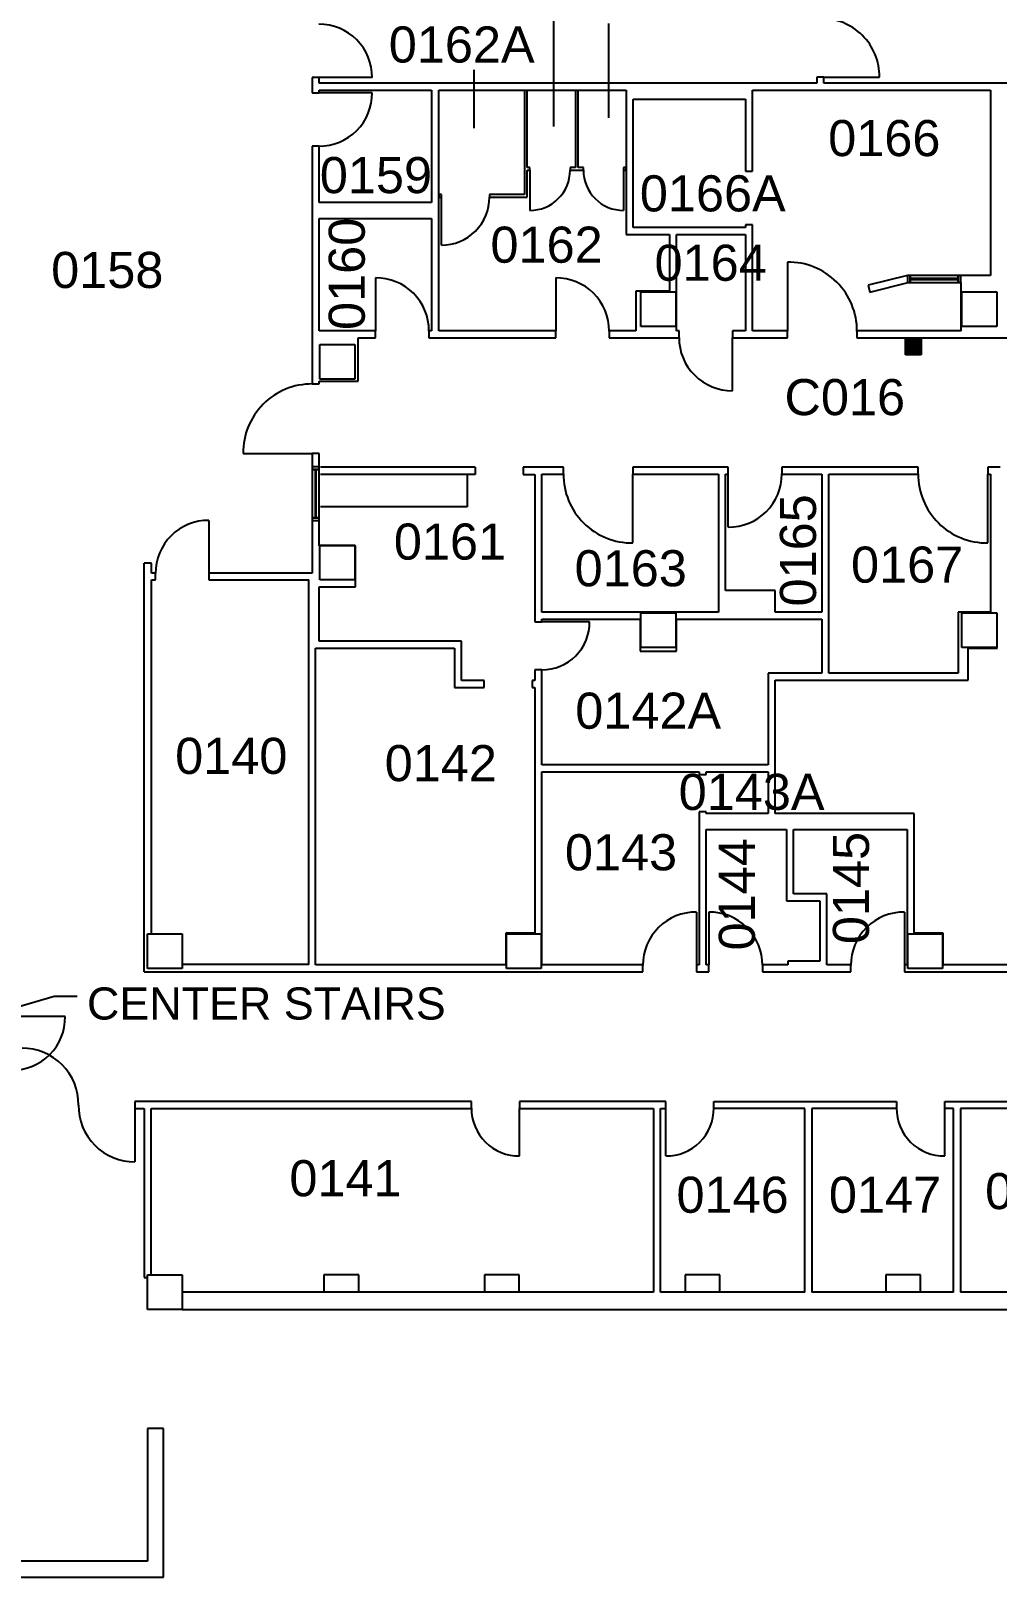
# Model space of a CAD drawing. Extents: x -207 to 5491, y -6091 to -2751.
# Drawn here: x 3679 to 4402, y -4676 to -3520 of the extents above; entities that cross this region are included whole.
import ezdxf

# ---------------------------------------------------------------- set-up
doc = ezdxf.new("R2010")
doc.units = 0
doc.header["$MEASUREMENT"] = 0
for name, color, linetype in [('A-ANNO-RNUM', 4, 'CONTINUOUS'), ('A-ANNO-TEXT-STAIR', 4, 'CONTINUOUS'), ('A-DOOR', 2, 'CONTINUOUS'), ('A-FLOR-CASE', 3, 'CONTINUOUS'), ('A-GLAZ', 2, 'CONTINUOUS'), ('A-WALL-FULL', 6, 'CONTINUOUS'), ('S-COLS', 5, 'CONTINUOUS'), ('X-MEDGAS', 5, 'CONTINUOUS')]:
    doc.layers.add(name, color=color, linetype=linetype)
doc.styles.add('ARIAL', font='arial.ttf')
doc.dimstyles.new('DIM-96', dxfattribs={"dimscale": 96, "dimtxt": 0.18, "dimasz": 0.18, "dimexe": 0.18, "dimexo": 0.0625, "dimgap": 0.09, "dimtad": 0, "dimtih": 1, "dimtoh": 1, "dimdec": 4, "dimzin": 0, "dimdsep": 46, "dimlunit": 4, "dimtxsty": 'Standard', "dimcen": 0.09, "dimadec": 0, "dimazin": 0, "dimtfac": 1, "dimtdec": 4, "dimtofl": 0, "dimtmove": 2, "dimatfit": 3, "dimfxl": 1, "dimtolj": 1, "dimtzin": 0, "dimarcsym": 0})

# ---------------------------------------------------------------- blocks, each defined once
blk = doc.blocks.new('FIREPULL')
at = {"layer": 'X-MEDGAS'}
for p, q in [((-5.9, 0), (-5.9, 11.8)), ((-5.9, 11.8), (5.9, 11.8)), ((-5.9, 0), (-5.9, 11.8)), ((-5.9, 0), (-5.9, 11.8)), ((-5.8, 0), (-5.8, 11.8)), ((-5.8, 0), (-5.8, 11.8)), ((-5.8, 0), (-5.8, 11.8)), ((-5.7, 0), (-5.7, 11.8)), ((-5.7, 0), (-5.7, 11.8)), ((-5.7, 0), (-5.7, 11.8)), ((-5.7, 0), (-5.7, 11.8)), ((-5.6, 0), (-5.6, 11.8)), ((-5.6, 0), (-5.6, 11.8)), ((-5.6, 0), (-5.6, 11.8)), ((-5.5, 0), (-5.5, 11.8)), ((-5.5, 0), (-5.5, 11.8)), ((-5.5, 0), (-5.5, 11.8)), ((-5.4, 0), (-5.4, 11.8)), ((-5.4, 0), (-5.4, 11.8)), ((-5.4, 0), (-5.4, 11.8)), ((-5.3, 0), (-5.3, 11.8)), ((-5.3, 0), (-5.3, 11.8)), ((-5.3, 0), (-5.3, 11.8)), ((-5.2, 0), (-5.2, 11.8)), ((-5.2, 0), (-5.2, 11.8)), ((-5.2, 0), (-5.2, 11.8)), ((-5.2, 0), (-5.2, 11.8)), ((-5.1, 0), (-5.1, 11.8)), ((-5.1, 0), (-5.1, 11.8)), ((-5.1, 0), (-5.1, 11.8)), ((-5, 0), (-5, 11.8)), ((-5, 0), (-5, 11.8)), ((-5, 0), (-5, 11.8)), ((-4.9, 0), (-4.9, 11.8)), ((-4.9, 0), (-4.9, 11.8)), ((-4.9, 0), (-4.9, 11.8)), ((-4.8, 0), (-4.8, 11.8)), ((-4.8, 0), (-4.8, 11.8)), ((-4.8, 0), (-4.8, 11.8)), ((-4.7, 0), (-4.7, 11.8)), ((-4.7, 0), (-4.7, 11.8)), ((-4.7, 0), (-4.7, 11.8)), ((-4.7, 0), (-4.7, 11.8)), ((-4.6, 0), (-4.6, 11.8)), ((-4.6, 0), (-4.6, 11.8)), ((-4.6, 0), (-4.6, 11.8)), ((-4.5, 0), (-4.5, 11.8)), ((-4.5, 0), (-4.5, 11.8)), ((-4.5, 0), (-4.5, 11.8)), ((-4.4, 0), (-4.4, 11.8)), ((-4.4, 0), (-4.4, 11.8)), ((-4.4, 0), (-4.4, 11.8)), ((-4.3, 0), (-4.3, 11.8)), ((-4.3, 0), (-4.3, 11.8)), ((-4.3, 0), (-4.3, 11.8)), ((-4.2, 0), (-4.2, 11.8)), ((-4.2, 0), (-4.2, 11.8)), ((-4.2, 0), (-4.2, 11.8)), ((-4.2, 0), (-4.2, 11.8)), ((-4.1, 0), (-4.1, 11.8)), ((-4.1, 0), (-4.1, 11.8)), ((-4.1, 0), (-4.1, 11.8)), ((-4, 0), (-4, 11.8)), ((-4, 0), (-4, 11.8)), ((-4, 0), (-4, 11.8)), ((-3.9, 0), (-3.9, 11.8)), ((-3.9, 0), (-3.9, 11.8)), ((-3.9, 0), (-3.9, 11.8)), ((-3.8, 0), (-3.8, 11.8)), ((-3.8, 0), (-3.8, 11.8)), ((-3.8, 0), (-3.8, 11.8)), ((-3.7, 0), (-3.7, 11.8)), ((-3.7, 0), (-3.7, 11.8)), ((-3.7, 0), (-3.7, 11.8)), ((-3.7, 0), (-3.7, 11.8)), ((-3.6, 0), (-3.6, 11.8)), ((-3.6, 0), (-3.6, 11.8)), ((-3.6, 0), (-3.6, 11.8)), ((-3.5, 0), (-3.5, 11.8)), ((-3.5, 0), (-3.5, 11.8)), ((-3.5, 0), (-3.5, 11.8)), ((-3.4, 0), (-3.4, 11.8)), ((-3.4, 0), (-3.4, 11.8)), ((-3.4, 0), (-3.4, 11.8)), ((-3.3, 0), (-3.3, 11.8)), ((-3.3, 0), (-3.3, 11.8)), ((-3.3, 0), (-3.3, 11.8)), ((-3.2, 0), (-3.2, 11.8)), ((-3.2, 0), (-3.2, 11.8)), ((-3.2, 0), (-3.2, 11.8)), ((-3.2, 0), (-3.2, 11.8)), ((-3.1, 0), (-3.1, 11.8)), ((-3.1, 0), (-3.1, 11.8)), ((-3.1, 0), (-3.1, 11.8)), ((-3, 0), (-3, 11.8)), ((-3, 0), (-3, 11.8)), ((-3, 0), (-3, 11.8)), ((-2.9, 0), (-2.9, 11.8)), ((-2.9, 0), (-2.9, 11.8)), ((-2.9, 0), (-2.9, 11.8)), ((-2.8, 0), (-2.8, 11.8)), ((-2.8, 0), (-2.8, 11.8)), ((-2.8, 0), (-2.8, 11.8)), ((-2.7, 0), (-2.7, 11.8)), ((-2.7, 0), (-2.7, 11.8)), ((-2.7, 0), (-2.7, 11.8)), ((-2.7, 0), (-2.7, 11.8)), ((-2.6, 0), (-2.6, 11.8)), ((-2.6, 0), (-2.6, 11.8)), ((-2.6, 0), (-2.6, 11.8)), ((-2.5, 0), (-2.5, 11.8)), ((-2.5, 0), (-2.5, 11.8)), ((-2.5, 0), (-2.5, 11.8)), ((-2.4, 0), (-2.4, 11.8)), ((-2.4, 0), (-2.4, 11.8)), ((-2.4, 0), (-2.4, 11.8)), ((-2.3, 0), (-2.3, 11.8)), ((-2.3, 0), (-2.3, 11.8)), ((-2.3, 0), (-2.3, 11.8)), ((-2.2, 0), (-2.2, 11.8)), ((-2.2, 0), (-2.2, 11.8)), ((-2.2, 0), (-2.2, 11.8)), ((-2.2, 0), (-2.2, 11.8)), ((-2.1, 0), (-2.1, 11.8)), ((-2.1, 0), (-2.1, 11.8)), ((-2.1, 0), (-2.1, 11.8)), ((-2, 0), (-2, 11.8)), ((-2, 0), (-2, 11.8)), ((-2, 0), (-2, 11.8)), ((-1.9, 0), (-1.9, 11.8)), ((-1.9, 0), (-1.9, 11.8)), ((-1.9, 0), (-1.9, 11.8)), ((-1.8, 0), (-1.8, 11.8)), ((-1.8, 0), (-1.8, 11.8)), ((-1.8, 0), (-1.8, 11.8)), ((-1.7, 0), (-1.7, 11.8)), ((-1.7, 0), (-1.7, 11.8)), ((-1.7, 0), (-1.7, 11.8)), ((-1.7, 0), (-1.7, 11.8)), ((-1.6, 0), (-1.6, 11.8)), ((-1.6, 0), (-1.6, 11.8)), ((-1.6, 0), (-1.6, 11.8)), ((-1.5, 0), (-1.5, 11.8)), ((-1.5, 0), (-1.5, 11.8)), ((-1.5, 0), (-1.5, 11.8)), ((-1.4, 0), (-1.4, 11.8)), ((-1.4, 0), (-1.4, 11.8)), ((-1.4, 0), (-1.4, 11.8)), ((-1.3, 0), (-1.3, 11.8)), ((-1.3, 0), (-1.3, 11.8)), ((-1.3, 0), (-1.3, 11.8)), ((-1.2, 0), (-1.2, 11.8)), ((-1.2, 0), (-1.2, 11.8)), ((-1.2, 0), (-1.2, 11.8)), ((-1.2, 0), (-1.2, 11.8)), ((-1.1, 0), (-1.1, 11.8)), ((-1.1, 0), (-1.1, 11.8)), ((-1.1, 0), (-1.1, 11.8)), ((-1, 0), (-1, 11.8)), ((-1, 0), (-1, 11.8)), ((-1, 0), (-1, 11.8)), ((-0.9, 0), (-0.9, 11.8)), ((-0.9, 0), (-0.9, 11.8)), ((-0.9, 0), (-0.9, 11.8)), ((-0.8, 0), (-0.8, 11.8)), ((-0.8, 0), (-0.8, 11.8)), ((-0.8, 0), (-0.8, 11.8)), ((-0.7, 0), (-0.7, 11.8)), ((-0.7, 0), (-0.7, 11.8)), ((-0.7, 0), (-0.7, 11.8)), ((-0.7, 0), (-0.7, 11.8)), ((-0.6, 0), (-0.6, 11.8)), ((-0.6, 0), (-0.6, 11.8)), ((-0.6, 0), (-0.6, 11.8)), ((-0.5, 0), (-0.5, 11.8)), ((-0.5, 0), (-0.5, 11.8)), ((-0.5, 0), (-0.5, 11.8)), ((-0.4, 0), (-0.4, 11.8)), ((-0.4, 0), (-0.4, 11.8)), ((-0.4, 0), (-0.4, 11.8)), ((-0.3, 0), (-0.3, 11.8)), ((-0.3, 0), (-0.3, 11.8)), ((-0.3, 0), (-0.3, 11.8)), ((-0.2, 0), (-0.2, 11.8)), ((-0.2, 0), (-0.2, 11.8)), ((-0.2, 0), (-0.2, 11.8)), ((-0.2, 0), (-0.2, 11.8)), ((-0.1, 0), (-0.1, 11.8)), ((-0.1, 0), (-0.1, 11.8)), ((-0.1, 0), (-0.1, 11.8)), ((0, 0), (0, 11.8)), ((0, 0), (0, 11.8)), ((0, 0), (0, 11.8)), ((0.1, 0), (0.1, 11.8)), ((0.1, 0), (0.1, 11.8)), ((0.1, 0), (0.1, 11.8)), ((0.2, 0), (0.2, 11.8)), ((0.2, 0), (0.2, 11.8)), ((0.2, 0), (0.2, 11.8)), ((0.3, 0), (0.3, 11.8)), ((0.3, 0), (0.3, 11.8)), ((0.3, 0), (0.3, 11.8)), ((0.3, 0), (0.3, 11.8)), ((0.4, 0), (0.4, 11.8)), ((0.4, 0), (0.4, 11.8)), ((0.4, 0), (0.4, 11.8)), ((0.5, 0), (0.5, 11.8)), ((0.5, 0), (0.5, 11.8)), ((0.5, 0), (0.5, 11.8)), ((0.6, 0), (0.6, 11.8)), ((0.6, 0), (0.6, 11.8)), ((0.6, 0), (0.6, 11.8)), ((0.7, 0), (0.7, 11.8)), ((0.7, 0), (0.7, 11.8)), ((0.7, 0), (0.7, 11.8)), ((0.8, 0), (0.8, 11.8)), ((0.8, 0), (0.8, 11.8)), ((0.8, 0), (0.8, 11.8)), ((0.8, 0), (0.8, 11.8)), ((0.9, 0), (0.9, 11.8)), ((0.9, 0), (0.9, 11.8)), ((0.9, 0), (0.9, 11.8)), ((1, 0), (1, 11.8)), ((1, 0), (1, 11.8)), ((1, 0), (1, 11.8)), ((1.1, 0), (1.1, 11.8)), ((1.1, 0), (1.1, 11.8)), ((1.1, 0), (1.1, 11.8)), ((1.2, 0), (1.2, 11.8)), ((1.2, 0), (1.2, 11.8)), ((1.2, 0), (1.2, 11.8)), ((1.3, 0), (1.3, 11.8)), ((1.3, 0), (1.3, 11.8)), ((1.3, 0), (1.3, 11.8)), ((1.3, 0), (1.3, 11.8)), ((1.4, 0), (1.4, 11.8)), ((1.4, 0), (1.4, 11.8)), ((1.4, 0), (1.4, 11.8)), ((1.5, 0), (1.5, 11.8)), ((1.5, 0), (1.5, 11.8)), ((1.5, 0), (1.5, 11.8)), ((1.6, 0), (1.6, 11.8)), ((1.6, 0), (1.6, 11.8)), ((1.6, 0), (1.6, 11.8)), ((1.7, 0), (1.7, 11.8)), ((1.7, 0), (1.7, 11.8)), ((1.7, 0), (1.7, 11.8)), ((1.8, 0), (1.8, 11.8)), ((1.8, 0), (1.8, 11.8)), ((1.8, 0), (1.8, 11.8)), ((1.8, 0), (1.8, 11.8)), ((1.9, 0), (1.9, 11.8)), ((1.9, 0), (1.9, 11.8)), ((1.9, 0), (1.9, 11.8)), ((2, 0), (2, 11.8)), ((2, 0), (2, 11.8)), ((2, 0), (2, 11.8)), ((2.1, 0), (2.1, 11.8)), ((2.1, 0), (2.1, 11.8)), ((2.1, 0), (2.1, 11.8)), ((2.2, 0), (2.2, 11.8)), ((2.2, 0), (2.2, 11.8)), ((2.2, 0), (2.2, 11.8)), ((2.3, 0), (2.3, 11.8)), ((2.3, 0), (2.3, 11.8)), ((2.3, 0), (2.3, 11.8)), ((2.3, 0), (2.3, 11.8)), ((2.4, 0), (2.4, 11.8)), ((2.4, 0), (2.4, 11.8)), ((2.4, 0), (2.4, 11.8)), ((2.5, 0), (2.5, 11.8)), ((2.5, 0), (2.5, 11.8)), ((2.5, 0), (2.5, 11.8)), ((2.6, 0), (2.6, 11.8)), ((2.6, 0), (2.6, 11.8)), ((2.6, 0), (2.6, 11.8)), ((2.7, 0), (2.7, 11.8)), ((2.7, 0), (2.7, 11.8)), ((2.7, 0), (2.7, 11.8)), ((2.8, 0), (2.8, 11.8)), ((2.8, 0), (2.8, 11.8)), ((2.8, 0), (2.8, 11.8)), ((2.8, 0), (2.8, 11.8)), ((2.9, 0), (2.9, 11.8)), ((2.9, 0), (2.9, 11.8)), ((2.9, 0), (2.9, 11.8)), ((3, 0), (3, 11.8)), ((3, 0), (3, 11.8)), ((3, 0), (3, 11.8)), ((3.1, 0), (3.1, 11.8)), ((3.1, 0), (3.1, 11.8)), ((3.1, 0), (3.1, 11.8)), ((3.2, 0), (3.2, 11.8)), ((3.2, 0), (3.2, 11.8)), ((3.2, 0), (3.2, 11.8)), ((3.3, 0), (3.3, 11.8)), ((3.3, 0), (3.3, 11.8)), ((3.3, 0), (3.3, 11.8)), ((3.3, 0), (3.3, 11.8)), ((3.4, 0), (3.4, 11.8)), ((3.4, 0), (3.4, 11.8)), ((3.4, 0), (3.4, 11.8)), ((3.5, 0), (3.5, 11.8)), ((3.5, 0), (3.5, 11.8)), ((3.5, 0), (3.5, 11.8)), ((3.6, 0), (3.6, 11.8)), ((3.6, 0), (3.6, 11.8)), ((3.6, 0), (3.6, 11.8)), ((3.7, 0), (3.7, 11.8)), ((3.7, 0), (3.7, 11.8)), ((3.7, 0), (3.7, 11.8)), ((3.8, 0), (3.8, 11.8)), ((3.8, 0), (3.8, 11.8)), ((3.8, 0), (3.8, 11.8)), ((3.8, 0), (3.8, 11.8)), ((3.9, 0), (3.9, 11.8)), ((3.9, 0), (3.9, 11.8)), ((3.9, 0), (3.9, 11.8)), ((4, 0), (4, 11.8)), ((4, 0), (4, 11.8)), ((4, 0), (4, 11.8)), ((4.1, 0), (4.1, 11.8)), ((4.1, 0), (4.1, 11.8)), ((4.1, 0), (4.1, 11.8)), ((4.2, 0), (4.2, 11.8)), ((4.2, 0), (4.2, 11.8)), ((4.2, 0), (4.2, 11.8)), ((4.3, 0), (4.3, 11.8)), ((4.3, 0), (4.3, 11.8)), ((4.3, 0), (4.3, 11.8)), ((4.3, 0), (4.3, 11.8)), ((4.4, 0), (4.4, 11.8)), ((4.4, 0), (4.4, 11.8)), ((4.4, 0), (4.4, 11.8)), ((4.5, 0), (4.5, 11.8)), ((4.5, 0), (4.5, 11.8)), ((4.5, 0), (4.5, 11.8)), ((4.6, 0), (4.6, 11.8)), ((4.6, 0), (4.6, 11.8)), ((4.6, 0), (4.6, 11.8)), ((4.7, 0), (4.7, 11.8)), ((4.7, 0), (4.7, 11.8)), ((4.7, 0), (4.7, 11.8)), ((4.8, 0), (4.8, 11.8)), ((4.8, 0), (4.8, 11.8)), ((4.8, 0), (4.8, 11.8)), ((4.8, 0), (4.8, 11.8)), ((4.9, 0), (4.9, 11.8)), ((4.9, 0), (4.9, 11.8)), ((4.9, 0), (4.9, 11.8)), ((5, 0), (5, 11.8)), ((5, 0), (5, 11.8)), ((5, 0), (5, 11.8)), ((5.1, 0), (5.1, 11.8)), ((5.1, 0), (5.1, 11.8)), ((5.1, 0), (5.1, 11.8)), ((5.2, 0), (5.2, 11.8)), ((5.2, 0), (5.2, 11.8)), ((5.2, 0), (5.2, 11.8)), ((5.3, 0), (5.3, 11.8)), ((5.3, 0), (5.3, 11.8)), ((5.3, 0), (5.3, 11.8)), ((5.3, 0), (5.3, 11.8)), ((5.4, 0), (5.4, 11.8)), ((5.4, 0), (5.4, 11.8)), ((5.4, 0), (5.4, 11.8)), ((5.5, 0), (5.5, 11.8)), ((5.5, 0), (5.5, 11.8)), ((5.5, 0), (5.5, 11.8)), ((5.6, 0), (5.6, 11.8)), ((5.6, 0), (5.6, 11.8)), ((5.6, 0), (5.6, 11.8)), ((5.7, 0), (5.7, 11.8)), ((5.7, 0), (5.7, 11.8)), ((5.7, 0), (5.7, 11.8)), ((5.8, 0), (5.8, 11.8)), ((5.8, 0), (5.8, 11.8)), ((5.8, 0), (5.8, 11.8)), ((5.8, 0), (5.8, 11.8)), ((5.9, 11.8), (5.9, 0)), ((5.9, 0), (5.9, 11.8)), ((5.9, 0), (-5.9, 0))]:
    blk.add_line(p, q, dxfattribs=at)

msp = doc.modelspace()

# ---------------------------------------------------------------- linework, layer by layer
at = {"layer": 'A-ANNO-RNUM'}
for p, q in [((4070.05156, -3510.86782), (4070.05156, -3591.81977)), ((4111.28878, -3514.65062), (4111.28878, -3585.38901)), ((4010.65485, -3549.4524), (4010.65485, -3592.95461))]:
    msp.add_line(p, q, dxfattribs=at)
at = {"layer": 'A-DOOR'}
for p, q in [((3934.51375, -3555.26406), (3894.99989, -3555.26295)), ((4272.2499, -3554.88795), (4313.90387, -3554.88795)), ((3934.51375, -3566.51406), (3894.99989, -3566.51295)), ((4052.4999, -3624.51295), (4052.4999, -3654.51295)), ((4122.49991, -3624.51295), (4122.49991, -3654.51295)), ((3986.2499, -3680.51295), (3986.2499, -3644.51295)), ((4245.00102, -3693.14439), (4244.9999, -3744.51295)), ((3937.00075, -3704.99616), (3936.99989, -3744.51002)), ((4071.75076, -3704.99909), (4071.7499, -3744.51295)), ((4203.99904, -3789.27681), (4203.9999, -3749.76295)), ((3838.06793, -3836.26173), (3889.43594, -3836.262)), ((4129.49878, -3903.13097), (4129.4999, -3851.76295)), ((4200.74904, -3891.2768), (4200.7499, -3851.76295)), ((4394.75102, -3903.13096), (4394.7499, -3851.76295)), ((3812.49994, -3886.24807), (3812.49984, -3925.76255)), ((4097.06237, -3962.01314), (4061.4999, -3962.01295)), ((4176.99957, -4179.12416), (4176.9999, -4218.63801)), ((4186.25023, -4179.12416), (4186.2499, -4218.63801)), ((4186.25023, -4179.12416), (4186.2499, -4218.63801)), ((4332.50023, -4179.12416), (4332.4999, -4218.63801)), ((3705.01366, -4257.26339), (3665.4998, -4257.263)), ((3757.15631, -4325.88805), (3757.15631, -4365.83969)), ((4044.74956, -4361.45053), (4044.74991, -4325.88805)), ((4154.00025, -4361.45053), (4153.9999, -4325.88805)), ((4362.6335, -4361.45052), (4362.6338, -4325.88805))]:
    msp.add_line(p, q, dxfattribs=at)
for centre, radius, start, end in [((4270.08728, -3554.7007), 43.81698, 359.75515383, 90.63654302), ((3894.99989, -3554.77975), 39.51681, 359.29873687, 90.34919931), ((3894.99988, -3566.99615), 39.51681, 269.64948796, 0.6999504), ((4052.4999, -3624.51295), 30, 269.99999536, 0.00000273), ((4122.49991, -3624.51295), 30, 179.9999925, 269.99999986), ((3986.24992, -3644.51294), 36.00001, 269.99997245, 359.99997981), ((4245.62806, -3744.51295), 51.3724, 359.6498588, 90.70032124), ((3937.48309, -3744.51002), 39.51681, 359.6498588, 90.70032124), ((4072.2331, -3744.51295), 39.51681, 359.6498588, 90.70032124), ((4203.5167, -3749.76295), 39.51681, 179.6498588, 270.70032124), ((3889.43595, -3835.63385), 51.37186, 89.64984599, 180.70030843), ((4128.87175, -3851.76293), 51.37186, 179.64793978, 270.69840223), ((4201.2331, -3851.76295), 39.5168, 269.29910771, 0.34957015), ((4394.12175, -3851.76295), 51.37185, 179.65042985, 270.70089229), ((3812.01664, -3925.76255), 39.51744, 89.29924407, 180.34970651), ((4061.4999, -3962.44783), 35.56513, 269.64984599, 0.70030843), ((4176.5167, -4218.63801), 39.5168, 89.2998764, 180.35033884), ((4186.7331, -4218.63801), 39.5168, 359.64966116, 90.7001236), ((4332.0167, -4218.63801), 39.5168, 89.29891007, 180.34937251), ((3665.4998, -4257.7462), 39.51681, 269.64957729, 0.70003974), ((3672.92939, -4322.88003), 42.02625, 359.36345698, 90.24484617), ((3756.97672, -4323.81382), 42.02625, 179.36345698, 270.24484617), ((4044.31503, -4325.88805), 35.56513, 179.64957729, 270.70003974), ((4154.43478, -4325.88805), 35.56513, 269.29996026, 0.35042271), ((4362.19892, -4325.88805), 35.56513, 179.64966116, 270.7001236)]:
    msp.add_arc(centre, radius, start, end, dxfattribs=at)
at = {"layer": 'A-FLOR-CASE'}
for p, q in [((4005.45693, -3852.01295), (4005.45693, -3876.01295)), ((4005.45693, -3876.01295), (3895.84813, -3876.01295))]:
    msp.add_line(p, q, dxfattribs=at)
at = {"layer": 'A-GLAZ'}
for p, q in [((4336.7499, -3703.26295), (4334.7499, -3703.26295)), ((4336.7499, -3703.26295), (4334.7499, -3703.26295)), ((4334.7499, -3703.26295), (4334.7499, -3708.51295)), ((4334.7499, -3708.51295), (4336.7499, -3708.51295)), ((4335.386, -3708.51295), (4336.7499, -3708.51295)), ((4336.7499, -3708.51295), (4336.7499, -3703.26295)), ((4372.7499, -3703.26295), (4336.7499, -3703.26295)), ((4336.7499, -3703.26295), (4336.7499, -3708.51295)), ((4336.7499, -3708.51295), (4336.7499, -3703.26295)), ((4372.7499, -3705.51295), (4336.7499, -3705.51295)), ((4336.7499, -3705.51295), (4336.7499, -3706.26295)), ((4336.7499, -3706.26295), (4372.7499, -3706.26295)), ((4336.7499, -3708.51295), (4372.7499, -3708.51295)), ((4372.7499, -3703.26295), (4372.7499, -3708.51295)), ((4372.7499, -3708.51295), (4372.7499, -3703.26295)), ((4374.7499, -3703.26295), (4372.7499, -3703.26295)), ((4372.7499, -3703.26295), (4372.7499, -3708.51295)), ((4372.7499, -3706.26295), (4372.7499, -3705.51295)), ((4372.7499, -3708.51295), (4374.9999, -3708.51295)), ((4372.7499, -3708.51295), (4374.7499, -3708.51295)), ((4374.7499, -3708.51295), (4374.7499, -3703.26295)), ((3895.0015, -3846.27867), (3889.7515, -3846.27867)), ((3889.7515, -3846.27867), (3889.7515, -3848.27867)), ((3889.7515, -3848.27867), (3895.0015, -3848.27867)), ((3889.7515, -3848.27867), (3889.7515, -3884.27867)), ((3895.0015, -3848.27867), (3889.7515, -3848.27867)), ((3892.0015, -3848.27865), (3892.0015, -3884.27865)), ((3892.7515, -3848.27865), (3892.0015, -3848.27865)), ((3892.7515, -3884.27865), (3892.7515, -3848.27865)), ((3895.0015, -3848.27867), (3895.0015, -3846.27867)), ((3895.0015, -3884.27867), (3895.0015, -3848.27867)), ((3889.7515, -3884.27867), (3889.7515, -3886.27867)), ((3895.0015, -3884.27867), (3889.7515, -3884.27867)), ((3889.7515, -3884.27867), (3895.0015, -3884.27867)), ((3889.7515, -3886.27867), (3895.0015, -3886.27867)), ((3892.0015, -3884.27865), (3892.7515, -3884.27865)), ((3895.0015, -3886.27867), (3895.0015, -3884.27867))]:
    msp.add_line(p, q, dxfattribs=at)
at = {"layer": 'A-WALL-FULL'}
for p, q in [((3894.99989, -3555.26295), (3889.74988, -3555.26295)), ((3889.74988, -3555.26295), (3889.74989, -3566.51295)), ((3894.99989, -3559.26295), (3894.99989, -3555.26295)), ((4266.9999, -3559.26295), (3894.99989, -3559.26295)), ((4272.2499, -3554.88795), (4266.9999, -3554.88795)), ((4266.9999, -3554.88795), (4266.9999, -3559.26295)), ((4272.2499, -3559.26295), (4272.2499, -3554.88795)), ((4587.9999, -3559.26295), (4272.2499, -3559.26295)), ((3889.74989, -3566.51295), (3894.99989, -3566.51295)), ((3894.99989, -3566.51295), (3894.99989, -3564.51295)), ((3894.99989, -3564.51295), (3978.99989, -3564.51295)), ((3978.99989, -3564.51295), (3978.99989, -3648.51295)), ((3984.24989, -3744.51295), (3984.24989, -3564.51295)), ((3984.24989, -3564.51295), (4124.4999, -3564.51295)), ((4048.4999, -3564.51295), (4048.4999, -3642.51295)), ((4050.4999, -3622.51295), (4050.4999, -3564.51295)), ((4086.4999, -3564.51295), (4086.4999, -3622.51295)), ((4088.49991, -3622.51295), (4088.49991, -3564.51295)), ((4124.4999, -3564.51295), (4124.4999, -3672.51295)), ((4129.7499, -3667.26295), (4129.7499, -3571.26295)), ((4129.7499, -3571.26295), (4213.7499, -3571.26295)), ((4213.7499, -3571.26295), (4213.7499, -3625.26295)), ((4218.9999, -3625.26295), (4218.9999, -3564.51295)), ((4218.9999, -3564.51295), (4396.7499, -3564.51295)), ((4396.7499, -3564.51295), (4396.7499, -3703.26295)), ((3894.99989, -3606.51295), (3889.74989, -3606.51295)), ((3889.74989, -3606.51295), (3889.7499, -3784.26295)), ((3894.99989, -3648.51295), (3894.99989, -3606.51295)), ((4052.4999, -3622.51295), (4050.4999, -3622.51295)), ((4050.4999, -3644.51295), (4050.4999, -3624.51295)), ((4050.4999, -3624.51295), (4052.4999, -3624.51295)), ((4052.4999, -3624.51295), (4052.4999, -3622.51295)), ((4086.4999, -3622.51295), (4082.4999, -3622.51295)), ((4082.4999, -3622.51295), (4082.4999, -3624.51295)), ((4082.4999, -3624.51295), (4092.49991, -3624.51295)), ((4092.49991, -3622.51295), (4088.49991, -3622.51295)), ((4092.49991, -3624.51295), (4092.49991, -3622.51295)), ((4122.49991, -3622.51295), (4122.49991, -3624.51295)), ((4124.49992, -3622.51295), (4122.49991, -3622.51295)), ((4122.49991, -3624.51295), (4124.49992, -3624.51295)), ((4124.49992, -3624.51295), (4124.49992, -3622.51295)), ((4213.7499, -3625.26295), (4218.9999, -3625.26295)), ((3978.99989, -3648.51295), (3894.99989, -3648.51295)), ((3986.2499, -3642.51295), (3984.2499, -3642.51295)), ((3984.2499, -3642.51295), (3984.2499, -3644.51295)), ((3984.2499, -3644.51295), (3986.2499, -3644.51295)), ((3986.2499, -3644.51295), (3986.2499, -3642.51295)), ((4048.4999, -3642.51295), (4022.24992, -3642.51295)), ((4022.24992, -3642.51295), (4022.24992, -3644.51295)), ((4022.24992, -3644.51295), (4050.4999, -3644.51295)), ((3894.99989, -3744.51295), (3894.99989, -3660.51295)), ((3894.99989, -3660.51295), (3978.99989, -3660.51295)), ((3978.99989, -3660.51295), (3978.99989, -3744.51295)), ((4124.4999, -3672.51295), (4156.7499, -3672.51295)), ((4213.7499, -3667.26295), (4129.7499, -3667.26295)), ((4156.7499, -3672.51295), (4156.7499, -3714.76295)), ((4161.9999, -3744.51295), (4161.9999, -3672.51295)), ((4161.9999, -3672.51295), (4213.7499, -3672.51295)), ((4218.9999, -3665.26295), (4213.7499, -3665.26295)), ((4213.7499, -3665.26295), (4213.7499, -3667.26295)), ((4213.7499, -3672.51295), (4213.7499, -3744.51295)), ((4218.9999, -3744.51295), (4218.9999, -3665.26295)), ((4334.7499, -3703.26295), (4305.4572, -3710.46705)), ((4305.4572, -3710.46705), (4306.711, -3715.56515)), ((4306.711, -3715.56515), (4335.386, -3708.51295)), ((4396.7499, -3703.26295), (4372.7499, -3703.26295)), ((4374.9999, -3744.51295), (4374.9999, -3708.51295)), ((4156.7499, -3714.76295), (4131.7499, -3714.76295)), ((4131.7499, -3714.76295), (4131.7499, -3744.51295)), ((3936.99989, -3744.51295), (3894.99989, -3744.51295)), ((3936.99989, -3749.76295), (3936.99989, -3744.51295)), ((3978.99989, -3744.51295), (3976.99989, -3744.51295)), ((3976.99989, -3744.51295), (3976.99989, -3749.76295)), ((4071.7499, -3744.51295), (3984.24989, -3744.51295)), ((4071.7499, -3749.76295), (4071.7499, -3744.51295)), ((4131.7499, -3744.51295), (4111.7499, -3744.51295)), ((4111.7499, -3744.51295), (4111.7499, -3749.76295)), ((4163.9999, -3744.51295), (4161.9999, -3744.51295)), ((4163.9999, -3749.76295), (4163.9999, -3744.51295)), ((4213.7499, -3744.51295), (4203.9999, -3744.51295)), ((4203.9999, -3744.51295), (4203.9999, -3749.76295)), ((4244.9999, -3744.51295), (4218.9999, -3744.51295)), ((4244.9999, -3749.76295), (4244.9999, -3744.51295)), ((4374.9999, -3744.51295), (4296.9999, -3744.51295)), ((4296.9999, -3744.51295), (4296.9999, -3749.76295)), ((3923.9999, -3782.26295), (3923.99989, -3749.76295)), ((3923.99989, -3749.76295), (3936.99989, -3749.76295)), ((3976.99989, -3749.76295), (4071.7499, -3749.76295)), ((4111.7499, -3749.76295), (4163.9999, -3749.76295)), ((4203.9999, -3749.76295), (4244.9999, -3749.76295)), ((4296.9999, -3749.76295), (4481.5, -3749.76295)), ((3889.7499, -3784.26295), (3894.9999, -3784.26295)), ((3894.9999, -3784.26295), (3894.9999, -3782.26295)), ((3894.9999, -3782.26295), (3923.9999, -3782.26295)), ((3894.99987, -3836.26295), (3889.74987, -3836.26295)), ((3889.74987, -3836.26295), (3889.74987, -3925.76305)), ((3894.99987, -3905.26295), (3894.99987, -3836.26295)), ((4011.45693, -3846.51295), (3895.84813, -3846.51295)), ((4011.45693, -3846.51295), (4011.45693, -3852.01295)), ((4047.45693, -3846.51295), (4047.45693, -3852.01295)), ((4077.4999, -3846.51295), (4047.45693, -3846.51295)), ((4077.4999, -3851.76295), (4077.4999, -3846.51295)), ((4200.7499, -3846.51295), (4129.4999, -3846.51295)), ((4129.4999, -3846.51295), (4129.4999, -3851.76295)), ((4200.7499, -3851.76295), (4200.7499, -3846.51295)), ((4342.7499, -3846.51295), (4240.7499, -3846.51295)), ((4240.7499, -3846.51295), (4240.7499, -3851.76295)), ((4342.7499, -3851.76295), (4342.7499, -3846.51295)), ((4403.9999, -3846.51295), (4394.7499, -3846.51295)), ((4394.7499, -3846.51295), (4394.7499, -3851.76295)), ((4011.45693, -3852.01295), (3895.84813, -3852.01295)), ((4047.45693, -3852.01295), (4056.2499, -3852.01295)), ((4056.2499, -3852.01295), (4056.2499, -3962.01295)), ((4061.4999, -3954.76295), (4061.4999, -3851.76295)), ((4061.4999, -3851.76295), (4077.4999, -3851.76295)), ((4129.4999, -3851.76295), (4193.4999, -3851.76295)), ((4193.4999, -3851.76295), (4193.4999, -3954.76295)), ((4198.7499, -3938.76295), (4198.7499, -3851.76295)), ((4198.7499, -3851.76295), (4200.7499, -3851.76295)), ((4240.7499, -3851.76295), (4270.7499, -3851.76295)), ((4270.7499, -3851.76295), (4270.7499, -3954.76295)), ((4275.9999, -4000.51295), (4275.9999, -3851.76295)), ((4275.9999, -3851.76295), (4342.7499, -3851.76295)), ((4394.7499, -3851.76295), (4396.7499, -3851.76295)), ((4396.7499, -3851.76295), (4396.7499, -3954.76295)), ((3921.99988, -3905.26295), (3894.99987, -3905.26295)), ((3921.99988, -3936.01295), (3921.99988, -3905.26295)), ((3764.14753, -4223.88801), (3764.14753, -3918.26297)), ((3769.64753, -3918.26297), (3764.14753, -3918.26297)), ((3769.64753, -3925.76293), (3769.64753, -3918.26297)), ((3772.4998, -3925.76225), (3769.64753, -3925.76293)), ((3772.4998, -3930.76275), (3772.4998, -3925.76225)), ((3812.49984, -3925.76255), (3812.49981, -3930.76295)), ((3889.74988, -3925.76305), (3812.49984, -3925.76255)), ((3769.64753, -3930.76292), (3772.4998, -3930.76275)), ((3769.64753, -4195.26295), (3769.64753, -3930.76292)), ((3812.49981, -3930.76295), (3887.12482, -3930.76295)), ((3887.12482, -4218.38801), (3887.12482, -3930.76295)), ((3894.99987, -3976.51295), (3894.99987, -3936.01295)), ((3894.99987, -3936.01295), (3921.99988, -3936.01295)), ((4235.7499, -3938.76295), (4198.7499, -3938.76295)), ((4235.7499, -3954.76295), (4235.7499, -3938.76295)), ((4056.2499, -3962.01295), (4061.4999, -3962.01295)), ((4193.4999, -3954.76295), (4061.4999, -3954.76295)), ((4061.4999, -3962.01295), (4061.4999, -3960.01295)), ((4061.4999, -3960.01295), (4134.9999, -3960.01295)), ((4134.9999, -3960.01295), (4134.9999, -3984.01295)), ((4161.9999, -3984.01295), (4161.9999, -3960.01295)), ((4161.9999, -3960.01295), (4270.7499, -3960.01295)), ((4270.7499, -3954.76295), (4235.7499, -3954.76295)), ((4270.7499, -3960.01295), (4270.7499, -4000.51295)), ((4396.7499, -3954.76295), (4372.7499, -3954.76295)), ((4372.7499, -3954.76295), (4372.7499, -4000.51295)), ((3892.12482, -4218.63801), (3892.12482, -3981.76295)), ((3892.12482, -3981.76295), (3995.9999, -3981.76295)), ((4001.2499, -3976.51295), (3894.99987, -3976.51295)), ((3995.9999, -3981.76295), (3995.9999, -4011.26295)), ((4001.2499, -4006.01295), (4001.2499, -3976.51295)), ((4134.9999, -3984.01295), (4161.9999, -3984.01295)), ((4380.2499, -4005.76295), (4380.2499, -3981.76295)), ((4380.2499, -3981.76295), (4401.9999, -3981.76295)), ((4061.4999, -3998.01295), (4056.2499, -3998.01295)), ((4056.2499, -3998.01295), (4056.2499, -4006.01295)), ((4061.4999, -4069.01295), (4061.4999, -3998.01295)), ((4018.2499, -4006.01295), (4001.2499, -4006.01295)), ((4018.2499, -4011.26295), (4018.2499, -4006.01295)), ((4056.2499, -4006.01295), (4054.2499, -4006.01295)), ((4054.2499, -4006.01295), (4054.2499, -4011.26295)), ((4270.7499, -4000.51295), (4230.4999, -4000.51295)), ((4230.4999, -4000.51295), (4230.4999, -4069.01295)), ((4235.7499, -4105.38801), (4235.7499, -4005.76295)), ((4235.7499, -4005.76295), (4380.2499, -4005.76295)), ((4372.7499, -4000.51295), (4275.9999, -4000.51295)), ((3995.9999, -4011.26295), (4018.2499, -4011.26295)), ((4054.2499, -4011.26295), (4056.2499, -4011.26295)), ((4056.2499, -4011.26295), (4056.2499, -4194.763)), ((4230.4999, -4069.01295), (4061.4999, -4069.01295)), ((4061.4999, -4218.63801), (4061.4999, -4074.26295)), ((4061.4999, -4074.26295), (4178.9999, -4074.26295)), ((4178.9999, -4074.26295), (4178.9999, -4076.26295)), ((4178.9999, -4076.26295), (4184.2499, -4076.26295)), ((4184.2499, -4076.26295), (4184.2499, -4074.26295)), ((4184.2499, -4074.26295), (4230.4999, -4074.26295)), ((4230.4999, -4074.26295), (4230.4999, -4105.38801)), ((4184.2499, -4104.26298), (4178.9999, -4104.26298)), ((4178.9999, -4104.26298), (4178.9999, -4218.63801)), ((4184.2499, -4105.38801), (4184.2499, -4104.26298)), ((4230.4999, -4105.38801), (4184.2499, -4105.38801)), ((4339.7499, -4105.38801), (4235.7499, -4105.38801)), ((4339.7499, -4194.763), (4339.7499, -4105.38801)), ((4184.2499, -4218.63801), (4184.2499, -4117.38801)), ((4184.2499, -4117.38801), (4244.2499, -4117.38801)), ((4244.2499, -4117.38801), (4244.2499, -4170.638)), ((4249.4999, -4165.388), (4249.4999, -4117.38801)), ((4249.4999, -4117.38801), (4334.4999, -4117.38801)), ((4334.4999, -4117.38801), (4334.4999, -4218.63801)), ((4244.2499, -4170.638), (4269.2499, -4170.638)), ((4274.4999, -4165.388), (4249.4999, -4165.388)), ((4269.2499, -4170.638), (4269.2499, -4215.88804)), ((4274.4999, -4218.63801), (4274.4999, -4165.388)), ((4056.2499, -4194.763), (4034.4999, -4194.763)), ((4034.4999, -4194.763), (4034.4999, -4218.63801)), ((4361.4999, -4194.763), (4339.7499, -4194.763)), ((4361.4999, -4218.63801), (4361.4999, -4194.763)), ((3887.12482, -4218.38801), (3792.5, -4218.38801)), ((4034.4999, -4218.63801), (3892.12482, -4218.63801)), ((4136.9999, -4218.63801), (4061.4999, -4218.63801)), ((4136.9999, -4223.88801), (4136.9999, -4218.63801)), ((4178.9999, -4218.63801), (4176.9999, -4218.63801)), ((4176.9999, -4218.63801), (4176.9999, -4223.88801)), ((4186.2499, -4218.63801), (4184.2499, -4218.63801)), ((4186.2499, -4223.88801), (4186.2499, -4218.63801)), ((4245.2499, -4218.63803), (4226.2499, -4218.63801)), ((4226.2499, -4218.63801), (4226.2499, -4223.88801)), ((4269.2499, -4215.88804), (4245.2499, -4215.88806)), ((4245.2499, -4215.88806), (4245.2499, -4218.63803)), ((4292.4999, -4218.63801), (4274.4999, -4218.63801)), ((4292.4999, -4223.88801), (4292.4999, -4218.63801)), ((4334.4999, -4218.63801), (4332.4999, -4218.63801)), ((4332.4999, -4218.63801), (4332.4999, -4223.88801)), ((4490.4999, -4218.63801), (4361.4999, -4218.63801)), ((3764.14753, -4223.88801), (4136.9999, -4223.88801)), ((4176.9999, -4223.88801), (4186.2499, -4223.88801)), ((4226.2499, -4223.88801), (4292.4999, -4223.88801)), ((4332.4999, -4223.88801), (4490.4999, -4223.88801)), ((4008.7499, -4320.63805), (3757.15631, -4320.63805)), ((3757.15631, -4320.63805), (3757.15631, -4325.88805)), ((4008.7499, -4325.88805), (4008.7499, -4320.63805)), ((4153.9999, -4320.63805), (4044.7499, -4320.63805)), ((4044.7499, -4320.63805), (4044.7499, -4325.88805)), ((4153.9999, -4325.88805), (4153.9999, -4320.63805)), ((4189.9999, -4320.63805), (4326.6338, -4320.63795)), ((4189.9999, -4325.88805), (4189.9999, -4320.63805)), ((4326.6338, -4320.63795), (4326.6338, -4325.88805)), ((4362.6338, -4325.88805), (4362.6338, -4320.63795)), ((4362.6338, -4320.63795), (4453.0465, -4320.63795)), ((3757.15631, -4325.88805), (3763.9998, -4325.88805)), ((3763.9998, -4325.88805), (3763.9998, -4452.26305)), ((3769.2498, -4450.26295), (3769.2498, -4325.88805)), ((3769.2498, -4325.88805), (4008.7499, -4325.88805)), ((4044.7499, -4325.88805), (4144.7499, -4325.88805)), ((4144.7499, -4325.88805), (4144.7499, -4463.26295)), ((4149.9999, -4463.26295), (4149.9999, -4325.88805)), ((4149.9999, -4325.88805), (4153.9999, -4325.88805)), ((4257.9999, -4325.88805), (4189.9999, -4325.88805)), ((4257.9999, -4463.26295), (4257.9999, -4325.88805)), ((4326.6338, -4325.88805), (4263.2499, -4325.88805)), ((4263.2499, -4325.88805), (4263.2499, -4463.26295)), ((4369.2499, -4325.88805), (4362.6338, -4325.88805)), ((4369.2499, -4463.26295), (4369.2499, -4325.88805)), ((4453.0465, -4325.88805), (4374.4999, -4325.88805)), ((4374.4999, -4325.88805), (4374.4999, -4463.26295)), ((3763.9998, -4452.26305), (3766.6248, -4452.26305)), ((4144.7499, -4463.26295), (3792.5, -4463.26295)), ((4257.9999, -4463.26295), (4149.9999, -4463.26295)), ((4369.2499, -4463.26295), (4263.2499, -4463.26295)), ((4494.5, -4463.26295), (4374.4999, -4463.26295)), ((3792.5, -4476.26295), (5158.5, -4476.26295)), ((3766.4998, -4565.26264), (3766.49981, -4664.26265)), ((3778.4998, -4565.26264), (3766.4998, -4565.26264)), ((3778.4998, -4676.26264), (3778.4998, -4565.26264)), ((3766.49981, -4664.26265), (3636.4999, -4664.26265)), ((3644.4999, -4676.26264), (3778.4998, -4676.26264))]:
    msp.add_line(p, q, dxfattribs=at)
at = {"layer": 'S-COLS'}
for p, q in [((4135.5, -3741.26295), (4135.5, -3715.26295)), ((4135.5, -3715.26295), (4161.5, -3715.26295)), ((4161.5, -3715.26295), (4161.5, -3741.26295)), ((4375.5, -3741.26295), (4375.5, -3715.26295)), ((4375.5, -3715.26295), (4401.5, -3715.26295)), ((4401.5, -3715.26295), (4401.5, -3741.26295)), ((4161.5, -3741.26295), (4135.5, -3741.26295)), ((4401.5, -3741.26295), (4375.5, -3741.26295)), ((3895.5, -3780.76295), (3895.5, -3754.76295)), ((3895.5, -3754.76295), (3921.5, -3754.76295)), ((3921.5, -3754.76295), (3921.5, -3780.76295)), ((3921.5, -3780.76295), (3895.5, -3780.76295)), ((3895.5, -3930.76295), (3895.5, -3904.76295)), ((3895.5, -3904.76295), (3921.5, -3904.76295)), ((3921.5, -3904.76295), (3921.5, -3930.76295)), ((3921.5, -3930.76295), (3895.5, -3930.76295)), ((4135.5, -3981.26295), (4135.5, -3955.26295)), ((4135.5, -3955.26295), (4161.5, -3955.26295)), ((4161.5, -3955.26295), (4161.5, -3981.26295)), ((4375.5, -3981.26295), (4375.5, -3955.26295)), ((4375.5, -3955.26295), (4401.5, -3955.26295)), ((4401.5, -3955.26295), (4401.5, -3981.26295)), ((4161.5, -3981.26295), (4135.5, -3981.26295)), ((4401.5, -3981.26295), (4375.5, -3981.26295)), ((3766.5, -4221.26295), (3766.5, -4195.26295)), ((3766.5, -4195.26295), (3792.5, -4195.26295)), ((3792.5, -4195.26295), (3792.5, -4221.26295)), ((4035, -4221.26295), (4035, -4195.26295)), ((4035, -4195.26295), (4061, -4195.26295)), ((4061, -4195.26295), (4061, -4221.26295)), ((4335, -4221.26295), (4335, -4195.26295)), ((4335, -4195.26295), (4361, -4195.26295)), ((4361, -4195.26295), (4361, -4221.26295)), ((3792.5, -4221.26295), (3766.5, -4221.26295)), ((4061, -4221.26295), (4035, -4221.26295)), ((4361, -4221.26295), (4335, -4221.26295)), ((3766.5, -4476.26295), (3766.5, -4450.26295)), ((3766.5, -4450.26295), (3792.5, -4450.26295)), ((3792.5, -4450.26295), (3792.5, -4476.26295)), ((3898.5, -4450.26295), (3898.5, -4463.26295)), ((3924.5, -4450.26295), (3898.5, -4450.26295)), ((3924.5, -4463.26295), (3924.5, -4450.26295)), ((4018.5, -4450.26295), (4018.5, -4463.26295)), ((4044.5, -4450.26295), (4018.5, -4450.26295)), ((4044.5, -4463.26295), (4044.5, -4450.26295)), ((4168.5, -4450.26295), (4168.5, -4463.26295)), ((4194.5, -4450.26295), (4168.5, -4450.26295)), ((4194.5, -4463.26295), (4194.5, -4450.26295)), ((4318.5, -4450.26295), (4318.5, -4463.26295)), ((4344.5, -4450.26295), (4318.5, -4450.26295)), ((4344.5, -4463.26295), (4344.5, -4450.26295)), ((3792.5, -4476.26295), (3766.5, -4476.26295))]:
    msp.add_line(p, q, dxfattribs=at)

# ---------------------------------------------------------------- block references
at = {"layer": 'X-MEDGAS'}
msp.add_blockref('FIREPULL', (4339.18679, -3762.56519), dxfattribs=at)

# ---------------------------------------------------------------- texts
at = {"layer": 'A-ANNO-RNUM', "style": 'ARIAL'}
for s, p in [('0162A', (3946.94946, -3543.97368)), ('0166', (4275.48899, -3613.9478)), ('0159', (3895.40347, -3641.62737)), ('0166A', (4134.66401, -3655.26481)), ('0162', (4022.97796, -3693.62648)), ('0158', (3694.52795, -3712.5196)), ('0164', (4145.66432, -3707.14672)), ('C016', (4242.81493, -3807.60011)), ('0161', (3950.75364, -3915.59303)), ('0167', (4292.57114, -3932.81365)), ('0163', (4085.90444, -3935.52567)), ('0142A', (4086.37944, -4042.02432)), ('0140', (3787.23994, -4075.79708)), ('0142', (3943.90282, -4081.25256)), ('0143A', (4163.6995, -4102.72186)), ('0143', (4078.63276, -4147.87839)), ('0141', (3872.65296, -4391.56983)), ('0146', (4162.06563, -4403.93203)), ('0147', (4276.005, -4403.93203)), ('0148', (4392.80941, -4401.19393))]:
    msp.add_text(s, height=27, dxfattribs=at).set_placement(p)
for s, p in [('0160', (3929.03224, -3743.90008)), ('0165', (4266.38692, -3950.62215)), ('0144', (4220.70251, -4207.77417)), ('0145', (4305.98653, -4203.05499))]:
    msp.add_text(s, height=27, rotation=90, dxfattribs=at).set_placement(p)
at = {"layer": 'A-ANNO-TEXT-STAIR', "style": 'ARIAL'}
msp.add_text('CENTER STAIRS', height=24, dxfattribs=at).set_placement((3721.30931, -4259.43658))

# ---------------------------------------------------------------- leaders
at = {"layer": 'A-ANNO-TEXT-STAIR'}
msp.add_leader([(3583.07253, -4275.31182), (3696.82808, -4241.84038), (3713.84547, -4241.84038)], dimstyle='DIM-96', dxfattribs=at)

doc.saveas('drawing.dxf')
